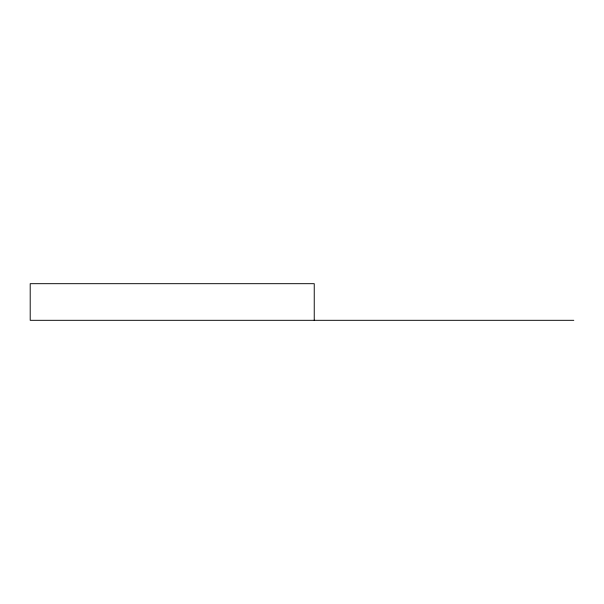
<?xml version="1.0" encoding="UTF-8"?>
<svg xmlns="http://www.w3.org/2000/svg" width="604" height="604" viewBox="0 0 604 604"><rect width="100%" height="100%" fill="white"/><g stroke="black" fill="none" stroke-linecap="round" stroke-linejoin="round"><path stroke-width="0.91" d="M573.8 320.316L30.2 320.316L30.2 283.684L314.239 283.684L314.239 320.316"/></g></svg>
